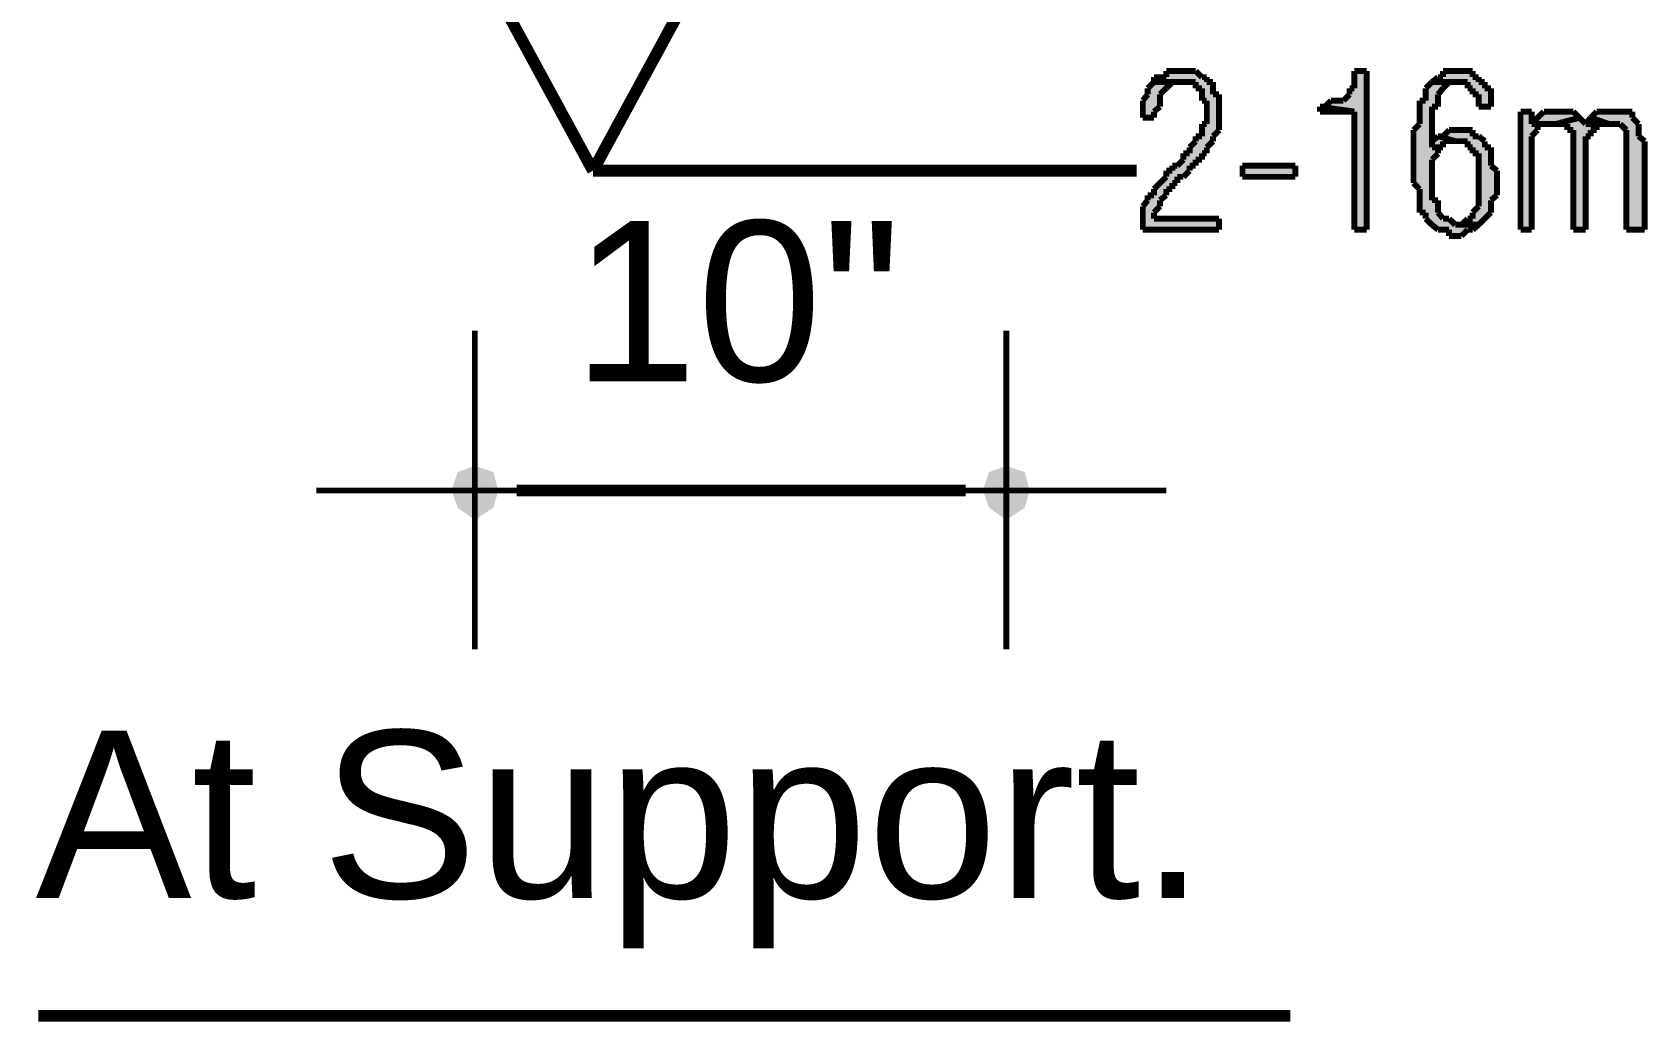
# Model space of a CAD drawing. Header units: millimetres. Extents: x 5 to 350, y 3 to 213.
# Drawn here: x 187.45 to 210.62, y 89.15 to 103.34 of the extents above; entities that cross this region are included whole.
import ezdxf

# ---------------------------------------------------------------- set-up
doc = ezdxf.new("R2010")
doc.units = ezdxf.units.MM
for name, color, linetype in [('H', 251, 'Continuous'), ('P', 255, 'Continuous'), ('T', 255, 'Continuous')]:
    doc.layers.add(name, color=color, linetype=linetype)
doc.styles.get("Standard").update_dxf_attribs({"font": 'arial.ttf'})

msp = doc.modelspace()

# ---------------------------------------------------------------- hatches: boundary and pattern name
at = {"layer": 'H', "linetype": 'Continuous'}
for points in [[(203.376, 100.506), (203.376, 100.842), (203.447, 100.93), (203.447, 101), (203.535, 101), (203.535, 101.088), (203.712, 101.265), (203.712, 101.353), (203.8, 101.353), (203.8, 101.424), (203.87, 101.424), (203.958, 101.512), (203.958, 101.6), (204.047, 101.6), (204.047, 101.688), (204.135, 101.776), (204.135, 101.847), (204.223, 101.847), (204.223, 102.023), (204.294, 102.023), (204.294, 102.358), (204.223, 102.358), (204.223, 102.535), (204.135, 102.535), (204.135, 102.623), (203.535, 102.623), (203.535, 102.694), (203.712, 102.694), (203.712, 102.782), (204.135, 102.782), (204.223, 102.694), (204.294, 102.694), (204.294, 102.623), (204.382, 102.623), (204.382, 102.447), (204.47, 102.447), (204.47, 101.935), (204.382, 101.847), (204.382, 101.776), (204.294, 101.688), (204.294, 101.6), (204.223, 101.6), (204.223, 101.512), (204.135, 101.512), (204.135, 101.424), (204.047, 101.424), (204.047, 101.353), (203.958, 101.265), (203.87, 101.265), (203.87, 101.177), (203.8, 101.177), (203.8, 101.088), (203.712, 101.088), (203.712, 101), (203.623, 100.93), (203.623, 100.842), (203.535, 100.753), (203.535, 100.665), (204.47, 100.665), (204.47, 100.506), (203.376, 100.506)], [(203.376, 102.112), (203.376, 102.358), (203.447, 102.447), (203.447, 102.535), (203.535, 102.623), (203.8, 102.623), (203.623, 102.447), (203.623, 102.27), (203.535, 102.2), (203.535, 102.112), (203.376, 102.112)], [(206.41, 100.506), (206.41, 102.2), (205.916, 102.27), (205.987, 102.27), (206.075, 102.358), (206.252, 102.358), (206.34, 102.447), (206.34, 102.535), (206.41, 102.535), (206.41, 102.782), (206.587, 102.782), (206.587, 100.506), (206.41, 100.506)], [(207.768, 100.418), (207.768, 100.506), (207.61, 100.506), (207.433, 100.665), (207.433, 100.753), (207.345, 100.753), (207.345, 101.088), (207.257, 101.177), (207.257, 101.935), (207.345, 102.023), (207.345, 102.358), (207.433, 102.358), (207.433, 102.535), (207.522, 102.623), (207.768, 102.623), (207.61, 102.447), (207.61, 102.27), (207.522, 102.27), (207.522, 101.688), (207.61, 101.688), (207.61, 101.6), (207.522, 101.512), (207.522, 100.93), (207.61, 100.93), (207.61, 100.753), (207.68, 100.665), (207.768, 100.665), (207.857, 100.577), (208.192, 100.577), (208.104, 100.506), (208.033, 100.506), (207.945, 100.418), (207.768, 100.418)], [(208.192, 102.27), (208.192, 102.447), (208.104, 102.447), (208.104, 102.535), (208.033, 102.535), (208.033, 102.623), (207.522, 102.623), (207.61, 102.694), (207.68, 102.694), (207.68, 102.782), (208.104, 102.782), (208.104, 102.694), (208.192, 102.694), (208.192, 102.623), (208.28, 102.623), (208.28, 102.535), (208.368, 102.535), (208.368, 102.27), (208.192, 102.27)], [(205.916, 102.2), (205.916, 102.27), (206.41, 102.2), (205.916, 102.2)], [(208.792, 100.506), (208.792, 102.2), (208.95, 102.2), (208.95, 102.023), (209.038, 102.023), (209.038, 101.935), (208.95, 101.847), (208.95, 100.506), (208.792, 100.506)], [(208.95, 102.023), (209.127, 102.2), (209.55, 102.2), (209.638, 102.112), (209.303, 102.023), (208.95, 102.023)], [(210.308, 100.506), (210.308, 101.935), (210.22, 102.023), (210.062, 102.023), (209.797, 102.112), (209.885, 102.2), (210.397, 102.2), (210.397, 102.112), (210.485, 102.023), (210.485, 101.847), (210.573, 101.776), (210.573, 100.506), (210.308, 100.506)], [(207.945, 100.577), (208.033, 100.665), (208.104, 100.665), (208.104, 100.753), (208.192, 100.842), (208.192, 101.6), (208.104, 101.6), (208.104, 101.688), (208.033, 101.688), (208.033, 101.776), (207.857, 101.776), (207.61, 101.847), (207.68, 101.847), (207.768, 101.935), (208.104, 101.935), (208.104, 101.847), (208.192, 101.847), (208.28, 101.776), (208.28, 101.688), (208.368, 101.688), (208.368, 101.424), (208.456, 101.353), (208.456, 101), (208.368, 100.93), (208.368, 100.753), (208.192, 100.577), (207.945, 100.577)], [(209.55, 100.506), (209.55, 101.935), (209.462, 101.935), (209.462, 102.023), (209.303, 102.023), (209.638, 102.112), (209.726, 102.023), (209.885, 102.023), (209.885, 101.935), (209.797, 101.935), (209.797, 101.847), (209.726, 101.847), (209.726, 100.506), (209.55, 100.506)], [(209.726, 102.023), (209.797, 102.112), (210.062, 102.023), (209.726, 102.023)], [(207.522, 101.688), (207.522, 101.776), (207.61, 101.847), (207.857, 101.776), (207.68, 101.776), (207.68, 101.688), (207.522, 101.688)], [(204.805, 101.265), (204.805, 101.424), (205.564, 101.424), (205.564, 101.265), (204.805, 101.265)], [(193.798, 96.767), (193.552, 97.032), (193.798, 97.12), (193.798, 96.767)], [(193.798, 96.767), (193.798, 97.12), (194.063, 97.032), (193.798, 96.767)], [(201.418, 96.767), (201.172, 97.032), (201.418, 97.12), (201.418, 96.767)], [(201.418, 96.767), (201.418, 97.12), (201.683, 97.032), (201.418, 96.767)], [(193.463, 96.767), (193.552, 97.032), (193.798, 96.767), (193.463, 96.767)], [(193.798, 96.767), (194.063, 97.032), (194.134, 96.767), (193.798, 96.767)], [(201.083, 96.767), (201.172, 97.032), (201.418, 96.767), (201.083, 96.767)], [(201.418, 96.767), (201.683, 97.032), (201.754, 96.767), (201.418, 96.767)], [(193.552, 96.52), (193.463, 96.767), (193.798, 96.767), (193.552, 96.52)], [(193.798, 96.344), (193.552, 96.52), (193.798, 96.767), (193.798, 96.344)], [(193.798, 96.344), (193.798, 96.767), (194.063, 96.52), (193.798, 96.344)], [(194.063, 96.52), (193.798, 96.767), (194.134, 96.767), (194.063, 96.52)], [(201.172, 96.52), (201.083, 96.767), (201.418, 96.767), (201.172, 96.52)], [(201.418, 96.344), (201.172, 96.52), (201.418, 96.767), (201.418, 96.344)], [(201.418, 96.344), (201.418, 96.767), (201.683, 96.52), (201.418, 96.344)], [(201.683, 96.52), (201.418, 96.767), (201.754, 96.767), (201.683, 96.52)]]:
    msp.add_hatch(color=256, dxfattribs=at).paths.add_polyline_path(points)

# ---------------------------------------------------------------- linework, layer by layer
at = {"layer": 'P'}
for points, const_width in [([(193.287, 105.41), (195.492, 101.353)], 0.169), ([(195.492, 101.353), (197.697, 105.41)], 0.169), ([(203.535, 102.623), (203.447, 102.535)], 0.085), ([(203.623, 102.694), (203.535, 102.694)], 0.085), ([(203.535, 102.694), (203.535, 102.623)], 0.085), ([(203.958, 102.623), (203.535, 102.623)], 0.085), ([(203.535, 102.623), (203.958, 102.623)], 0.085), ([(203.712, 102.694), (203.623, 102.694)], 0.085), ([(203.8, 102.782), (203.712, 102.782)], 0.085), ([(203.712, 102.782), (203.712, 102.694)], 0.085), ([(203.712, 102.535), (203.8, 102.623)], 0.085), ([(203.87, 102.782), (203.8, 102.782)], 0.085), ([(203.8, 102.623), (203.87, 102.623)], 0.085), ([(203.958, 102.782), (203.87, 102.782)], 0.085), ([(203.87, 102.623), (203.958, 102.623)], 0.085), ([(204.047, 102.782), (203.958, 102.782)], 0.085), ([(203.958, 102.782), (203.958, 102.782)], 0.085), ([(203.958, 102.623), (204.047, 102.623)], 0.085), ([(204.135, 102.782), (204.047, 102.782)], 0.085), ([(204.047, 102.623), (204.135, 102.623)], 0.085), ([(204.223, 102.694), (204.135, 102.782)], 0.085), ([(204.135, 102.623), (204.135, 102.535)], 0.085), ([(204.294, 102.694), (204.223, 102.694)], 0.085), ([(204.294, 102.623), (204.294, 102.694)], 0.085), ([(204.382, 102.623), (204.294, 102.623)], 0.085), ([(204.382, 102.535), (204.382, 102.623)], 0.085), ([(206.587, 102.782), (206.41, 102.782)], 0.085), ([(206.41, 102.782), (206.41, 102.694)], 0.085), ([(206.41, 102.694), (206.41, 102.623)], 0.085), ([(206.41, 102.623), (206.41, 102.535)], 0.085), ([(206.587, 100.506), (206.587, 102.782)], 0.085), ([(207.522, 102.623), (207.433, 102.535)], 0.085), ([(207.61, 102.694), (207.522, 102.623)], 0.085), ([(207.945, 102.623), (207.522, 102.623)], 0.085), ([(207.522, 102.623), (207.945, 102.623)], 0.085), ([(207.68, 102.694), (207.61, 102.694)], 0.085), ([(207.768, 102.782), (207.68, 102.782)], 0.085), ([(207.68, 102.782), (207.68, 102.694)], 0.085), ([(207.68, 102.535), (207.768, 102.623)], 0.085), ([(207.857, 102.782), (207.768, 102.782)], 0.085), ([(207.768, 102.623), (207.857, 102.623)], 0.085), ([(207.945, 102.782), (207.857, 102.782)], 0.085), ([(207.857, 102.623), (207.945, 102.623)], 0.085), ([(208.033, 102.782), (207.945, 102.782)], 0.085), ([(207.945, 102.623), (208.033, 102.623)], 0.085), ([(208.104, 102.782), (208.033, 102.782)], 0.085), ([(208.033, 102.623), (208.033, 102.535)], 0.085), ([(208.104, 102.694), (208.104, 102.782)], 0.085), ([(208.192, 102.694), (208.104, 102.694)], 0.085), ([(208.192, 102.623), (208.192, 102.694)], 0.085), ([(208.28, 102.623), (208.192, 102.623)], 0.085), ([(208.28, 102.535), (208.28, 102.623)], 0.085), ([(203.447, 102.447), (203.376, 102.358)], 0.085), ([(203.376, 102.358), (203.376, 102.27)], 0.085), ([(203.447, 102.535), (203.447, 102.447)], 0.085), ([(203.623, 102.447), (203.712, 102.535)], 0.085), ([(203.623, 102.358), (203.623, 102.447)], 0.085), ([(203.623, 102.27), (203.623, 102.358)], 0.085), ([(204.135, 102.535), (204.223, 102.535)], 0.085), ([(204.223, 102.535), (204.223, 102.447)], 0.085), ([(204.223, 102.447), (204.223, 102.358)], 0.085), ([(204.223, 102.358), (204.294, 102.358)], 0.085), ([(204.294, 102.358), (204.294, 102.27)], 0.085), ([(204.382, 102.447), (204.382, 102.535)], 0.085), ([(204.47, 102.447), (204.382, 102.447)], 0.085), ([(204.47, 102.358), (204.47, 102.447)], 0.085), ([(204.47, 102.27), (204.47, 102.358)], 0.085), ([(206.075, 102.358), (205.987, 102.27)], 0.085), ([(206.163, 102.358), (206.075, 102.358)], 0.085), ([(206.252, 102.358), (206.163, 102.358)], 0.085), ([(206.34, 102.447), (206.252, 102.358)], 0.085), ([(206.41, 102.535), (206.34, 102.535)], 0.085), ([(206.34, 102.535), (206.34, 102.447)], 0.085), ([(207.433, 102.358), (207.345, 102.358)], 0.085), ([(207.345, 102.358), (207.345, 102.27)], 0.085), ([(207.433, 102.535), (207.433, 102.447)], 0.085), ([(207.433, 102.447), (207.433, 102.358)], 0.085), ([(207.61, 102.447), (207.68, 102.535)], 0.085), ([(207.61, 102.358), (207.61, 102.447)], 0.085), ([(207.61, 102.27), (207.61, 102.358)], 0.085), ([(208.033, 102.535), (208.104, 102.535)], 0.085), ([(208.104, 102.535), (208.104, 102.447)], 0.085), ([(208.104, 102.447), (208.192, 102.447)], 0.085), ([(208.192, 102.447), (208.192, 102.358)], 0.085), ([(208.192, 102.358), (208.192, 102.27)], 0.085), ([(208.368, 102.535), (208.28, 102.535)], 0.085), ([(208.368, 102.447), (208.368, 102.535)], 0.085), ([(208.368, 102.358), (208.368, 102.447)], 0.085), ([(208.368, 102.27), (208.368, 102.358)], 0.085), ([(203.376, 102.27), (203.376, 102.2)], 0.085), ([(203.376, 102.2), (203.376, 102.112)], 0.085), ([(203.376, 102.112), (203.535, 102.112)], 0.085), ([(203.535, 102.2), (203.623, 102.27)], 0.085), ([(203.535, 102.112), (203.535, 102.2)], 0.085), ([(204.294, 102.27), (204.294, 102.2)], 0.085), ([(204.294, 102.2), (204.294, 102.112)], 0.085), ([(204.294, 102.112), (204.294, 102.023)], 0.085), ([(204.47, 102.2), (204.47, 102.27)], 0.085), ([(204.47, 102.112), (204.47, 102.2)], 0.085), ([(204.47, 102.023), (204.47, 102.112)], 0.085), ([(205.916, 102.27), (205.916, 102.2)], 0.085), ([(206.41, 102.2), (205.916, 102.27)], 0.085), ([(205.987, 102.27), (205.916, 102.27)], 0.085), ([(205.916, 102.27), (206.41, 102.2)], 0.085), ([(205.916, 102.2), (205.987, 102.2)], 0.085), ([(205.987, 102.2), (206.075, 102.2)], 0.085), ([(206.075, 102.2), (206.163, 102.2)], 0.085), ([(206.163, 102.2), (206.252, 102.2)], 0.085), ([(206.252, 102.2), (206.34, 102.2)], 0.085), ([(206.34, 102.2), (206.41, 102.2)], 0.085), ([(206.41, 102.2), (206.41, 100.506)], 0.085), ([(207.345, 102.27), (207.345, 102.2)], 0.085), ([(207.345, 102.2), (207.345, 102.112)], 0.085), ([(207.345, 102.112), (207.345, 102.023)], 0.085), ([(207.522, 102.2), (207.522, 102.27)], 0.085), ([(207.522, 102.27), (207.61, 102.27)], 0.085), ([(207.522, 102.112), (207.522, 102.2)], 0.085), ([(207.522, 102.023), (207.522, 102.112)], 0.085), ([(208.192, 102.27), (208.368, 102.27)], 0.085), ([(208.95, 102.2), (208.792, 102.2)], 0.085), ([(208.792, 102.2), (208.792, 100.506)], 0.085), ([(208.95, 102.023), (208.95, 102.2)], 0.085), ([(209.038, 102.112), (208.95, 102.023)], 0.085), ([(209.127, 102.2), (209.038, 102.112)], 0.085), ([(209.215, 102.2), (209.127, 102.2)], 0.085), ([(209.303, 102.2), (209.215, 102.2)], 0.085), ([(209.374, 102.2), (209.303, 102.2)], 0.085), ([(209.638, 102.112), (209.303, 102.023)], 0.085), ([(209.303, 102.023), (209.638, 102.112)], 0.085), ([(209.462, 102.2), (209.374, 102.2)], 0.085), ([(209.374, 102.2), (209.374, 102.2)], 0.085), ([(209.55, 102.2), (209.462, 102.2)], 0.085), ([(209.638, 102.112), (209.55, 102.2)], 0.085), ([(209.726, 102.023), (209.638, 102.112)], 0.085), ([(209.797, 102.112), (209.726, 102.023)], 0.085), ([(209.885, 102.2), (209.797, 102.112)], 0.085), ([(210.062, 102.023), (209.797, 102.112)], 0.085), ([(209.797, 102.112), (210.062, 102.023)], 0.085), ([(209.973, 102.2), (209.885, 102.2)], 0.085), ([(210.062, 102.2), (209.973, 102.2)], 0.085), ([(210.15, 102.2), (210.062, 102.2)], 0.085), ([(210.22, 102.2), (210.15, 102.2)], 0.085), ([(210.308, 102.2), (210.22, 102.2)], 0.085), ([(210.22, 102.2), (210.22, 102.2)], 0.085), ([(210.397, 102.2), (210.308, 102.2)], 0.085), ([(210.397, 102.112), (210.397, 102.2)], 0.085), ([(210.485, 102.023), (210.397, 102.112)], 0.085), ([(204.294, 102.023), (204.223, 102.023)], 0.085), ([(204.223, 102.023), (204.223, 101.935)], 0.085), ([(204.223, 101.935), (204.223, 101.847)], 0.085), ([(204.382, 101.847), (204.47, 101.935)], 0.085), ([(204.47, 101.935), (204.47, 102.023)], 0.085), ([(207.345, 102.023), (207.257, 101.935)], 0.085), ([(207.257, 101.935), (207.257, 101.847)], 0.085), ([(207.522, 101.935), (207.522, 102.023)], 0.085), ([(207.522, 101.847), (207.522, 101.935)], 0.085), ([(207.768, 101.935), (207.68, 101.847)], 0.085), ([(207.857, 101.935), (207.768, 101.935)], 0.085), ([(207.945, 101.935), (207.857, 101.935)], 0.085), ([(208.033, 101.935), (207.945, 101.935)], 0.085), ([(208.104, 101.935), (208.033, 101.935)], 0.085), ([(208.104, 101.847), (208.104, 101.935)], 0.085), ([(209.038, 102.023), (208.95, 102.023)], 0.085), ([(208.95, 102.023), (209.038, 102.023)], 0.085), ([(208.95, 101.847), (209.038, 101.935)], 0.085), ([(209.038, 101.935), (209.038, 102.023)], 0.085), ([(209.038, 102.023), (209.127, 102.023)], 0.085), ([(209.127, 102.023), (209.215, 102.023)], 0.085), ([(209.215, 102.023), (209.303, 102.023)], 0.085), ([(209.303, 102.023), (209.374, 102.023)], 0.085), ([(209.374, 102.023), (209.462, 102.023)], 0.085), ([(209.462, 102.023), (209.462, 101.935)], 0.085), ([(209.462, 101.935), (209.55, 101.935)], 0.085), ([(209.55, 101.935), (209.55, 101.847)], 0.085), ([(209.885, 102.023), (209.726, 102.023)], 0.085), ([(209.726, 102.023), (209.726, 102.023)], 0.085), ([(209.726, 102.023), (209.885, 102.023)], 0.085), ([(209.797, 101.847), (209.797, 101.935)], 0.085), ([(209.797, 101.935), (209.885, 101.935)], 0.085), ([(209.885, 101.935), (209.885, 102.023)], 0.085), ([(209.885, 102.023), (209.973, 102.023)], 0.085), ([(209.973, 102.023), (210.062, 102.023)], 0.085), ([(210.062, 102.023), (210.062, 102.023)], 0.085), ([(210.062, 102.023), (210.15, 102.023)], 0.085), ([(210.15, 102.023), (210.22, 102.023)], 0.085), ([(210.22, 102.023), (210.308, 101.935)], 0.085), ([(210.308, 101.935), (210.308, 101.847)], 0.085), ([(210.485, 101.935), (210.485, 102.023)], 0.085), ([(210.485, 101.847), (210.485, 101.935)], 0.085), ([(204.135, 101.776), (204.047, 101.688)], 0.085), ([(204.047, 101.688), (204.047, 101.6)], 0.085), ([(204.223, 101.847), (204.135, 101.847)], 0.085), ([(204.135, 101.847), (204.135, 101.776)], 0.085), ([(204.294, 101.688), (204.382, 101.776)], 0.085), ([(204.294, 101.6), (204.294, 101.688)], 0.085), ([(204.382, 101.776), (204.382, 101.847)], 0.085), ([(207.257, 101.847), (207.257, 101.776)], 0.085), ([(207.257, 101.776), (207.257, 101.688)], 0.085), ([(207.257, 101.688), (207.257, 101.6)], 0.085), ([(207.61, 101.847), (207.522, 101.776)], 0.085), ([(207.522, 101.776), (207.522, 101.847)], 0.085), ([(207.522, 101.776), (207.522, 101.688)], 0.085), ([(207.522, 101.688), (207.522, 101.776)], 0.085), ([(207.522, 101.688), (207.68, 101.688)], 0.085), ([(207.68, 101.688), (207.522, 101.688)], 0.085), ([(207.857, 101.776), (207.61, 101.847)], 0.085), ([(207.68, 101.847), (207.61, 101.847)], 0.085), ([(207.61, 101.847), (207.857, 101.776)], 0.085), ([(207.61, 101.6), (207.61, 101.688)], 0.085), ([(207.61, 101.688), (207.68, 101.688)], 0.085), ([(207.68, 101.688), (207.68, 101.776)], 0.085), ([(207.68, 101.776), (207.768, 101.776)], 0.085), ([(207.768, 101.776), (207.857, 101.776)], 0.085), ([(207.857, 101.776), (207.945, 101.776)], 0.085), ([(207.945, 101.776), (208.033, 101.776)], 0.085), ([(208.033, 101.776), (208.033, 101.688)], 0.085), ([(208.033, 101.688), (208.104, 101.688)], 0.085), ([(208.192, 101.847), (208.104, 101.847)], 0.085), ([(208.104, 101.688), (208.104, 101.6)], 0.085), ([(208.28, 101.776), (208.192, 101.847)], 0.085), ([(208.28, 101.688), (208.28, 101.776)], 0.085), ([(208.368, 101.688), (208.28, 101.688)], 0.085), ([(208.368, 101.6), (208.368, 101.688)], 0.085), ([(208.95, 101.776), (208.95, 101.847)], 0.085), ([(208.95, 100.506), (208.95, 101.776)], 0.085), ([(209.55, 101.847), (209.55, 101.776)], 0.085), ([(209.55, 101.776), (209.55, 101.688)], 0.085), ([(209.55, 101.688), (209.55, 101.6)], 0.085), ([(209.726, 101.776), (209.726, 101.847)], 0.085), ([(209.726, 101.847), (209.797, 101.847)], 0.085), ([(209.726, 100.506), (209.726, 101.776)], 0.085), ([(210.308, 101.847), (210.308, 101.776)], 0.085), ([(210.308, 101.776), (210.308, 101.688)], 0.085), ([(210.308, 101.688), (210.308, 101.6)], 0.085), ([(210.573, 101.776), (210.485, 101.847)], 0.085), ([(210.573, 101.688), (210.573, 101.776)], 0.085), ([(210.573, 100.506), (210.573, 101.688)], 0.085), ([(203.87, 101.424), (203.8, 101.424)], 0.085), ([(203.8, 101.424), (203.8, 101.353)], 0.085), ([(203.958, 101.512), (203.87, 101.424)], 0.085), ([(204.047, 101.6), (203.958, 101.6)], 0.085), ([(203.958, 101.6), (203.958, 101.512)], 0.085), ([(204.047, 101.353), (204.047, 101.424)], 0.085), ([(204.047, 101.424), (204.135, 101.424)], 0.085), ([(204.135, 101.424), (204.135, 101.512)], 0.085), ([(204.135, 101.512), (204.223, 101.512)], 0.085), ([(204.223, 101.512), (204.223, 101.6)], 0.085), ([(204.223, 101.6), (204.294, 101.6)], 0.085), ([(204.805, 101.265), (204.805, 101.424)], 0.085), ([(204.805, 101.424), (205.564, 101.424)], 0.085), ([(205.564, 101.424), (205.564, 101.265)], 0.085), ([(207.257, 101.6), (207.257, 101.512)], 0.085), ([(207.257, 101.512), (207.257, 101.424)], 0.085), ([(207.257, 101.424), (207.257, 101.353)], 0.085), ([(207.522, 101.512), (207.61, 101.6)], 0.085), ([(207.522, 101.424), (207.522, 101.512)], 0.085), ([(207.522, 101.353), (207.522, 101.424)], 0.085), ([(208.104, 101.6), (208.192, 101.6)], 0.085), ([(208.192, 101.6), (208.192, 101.512)], 0.085), ([(208.192, 101.512), (208.192, 101.424)], 0.085), ([(208.192, 101.424), (208.192, 101.353)], 0.085), ([(208.368, 101.512), (208.368, 101.6)], 0.085), ([(208.368, 101.424), (208.368, 101.512)], 0.085), ([(208.456, 101.353), (208.368, 101.424)], 0.085), ([(209.55, 101.6), (209.55, 100.506)], 0.085), ([(210.308, 101.6), (210.308, 100.506)], 0.085), ([(195.492, 101.353), (203.288, 101.353)], 0.169), ([(203.712, 101.265), (203.623, 101.177)], 0.085), ([(203.8, 101.353), (203.712, 101.353)], 0.085), ([(203.712, 101.353), (203.712, 101.265)], 0.085), ([(203.87, 101.177), (203.87, 101.265)], 0.085), ([(203.87, 101.265), (203.958, 101.265)], 0.085), ([(203.958, 101.265), (204.047, 101.353)], 0.085), ([(205.564, 101.265), (204.805, 101.265)], 0.085), ([(204.805, 101.265), (204.805, 101.265)], 0.085), ([(207.257, 101.353), (207.257, 101.265)], 0.085), ([(207.257, 101.265), (207.257, 101.177)], 0.085), ([(207.522, 101.265), (207.522, 101.353)], 0.085), ([(207.522, 101.177), (207.522, 101.265)], 0.085), ([(208.192, 101.353), (208.192, 101.265)], 0.085), ([(208.192, 101.265), (208.192, 101.177)], 0.085), ([(208.456, 101.265), (208.456, 101.353)], 0.085), ([(208.456, 101.177), (208.456, 101.265)], 0.085), ([(203.535, 101), (203.447, 101)], 0.085), ([(203.447, 101), (203.447, 100.93)], 0.085), ([(203.623, 101.177), (203.535, 101.088)], 0.085), ([(203.535, 101.088), (203.535, 101)], 0.085), ([(203.623, 100.93), (203.712, 101)], 0.085), ([(203.712, 101), (203.712, 101.088)], 0.085), ([(203.712, 101.088), (203.8, 101.088)], 0.085), ([(203.8, 101.088), (203.8, 101.177)], 0.085), ([(203.8, 101.177), (203.87, 101.177)], 0.085), ([(207.257, 101.177), (207.345, 101.088)], 0.085), ([(207.345, 101.088), (207.345, 101)], 0.085), ([(207.345, 101), (207.345, 100.93)], 0.085), ([(207.522, 101.088), (207.522, 101.177)], 0.085), ([(207.522, 101), (207.522, 101.088)], 0.085), ([(207.522, 100.93), (207.522, 101)], 0.085), ([(208.192, 101.177), (208.192, 101.088)], 0.085), ([(208.192, 101.088), (208.192, 101)], 0.085), ([(208.192, 101), (208.192, 100.93)], 0.085), ([(208.368, 100.93), (208.456, 101)], 0.085), ([(208.456, 101.088), (208.456, 101.177)], 0.085), ([(208.456, 101), (208.456, 101.088)], 0.085), ([(203.447, 100.93), (203.376, 100.842)], 0.085), ([(203.376, 100.842), (203.376, 100.753)], 0.085), ([(203.376, 100.753), (203.376, 100.665)], 0.085), ([(203.535, 100.753), (203.623, 100.842)], 0.085), ([(203.535, 100.665), (203.535, 100.753)], 0.085), ([(203.623, 100.842), (203.623, 100.93)], 0.085), ([(207.345, 100.93), (207.345, 100.842)], 0.085), ([(207.345, 100.842), (207.345, 100.753)], 0.085), ([(207.345, 100.753), (207.433, 100.753)], 0.085), ([(207.433, 100.753), (207.433, 100.665)], 0.085), ([(207.61, 100.93), (207.522, 100.93)], 0.085), ([(207.61, 100.842), (207.61, 100.93)], 0.085), ([(207.61, 100.753), (207.61, 100.842)], 0.085), ([(207.68, 100.665), (207.61, 100.753)], 0.085), ([(208.192, 100.842), (208.104, 100.753)], 0.085), ([(208.104, 100.753), (208.104, 100.665)], 0.085), ([(208.192, 100.93), (208.192, 100.842)], 0.085), ([(208.28, 100.665), (208.368, 100.753)], 0.085), ([(208.368, 100.842), (208.368, 100.93)], 0.085), ([(208.368, 100.753), (208.368, 100.842)], 0.085), ([(203.376, 100.665), (203.376, 100.577)], 0.085), ([(203.376, 100.577), (203.376, 100.506)], 0.085), ([(203.376, 100.506), (204.47, 100.506)], 0.085), ([(204.47, 100.665), (203.535, 100.665)], 0.085), ([(204.47, 100.506), (204.47, 100.665)], 0.085), ([(206.41, 100.506), (206.587, 100.506)], 0.085), ([(207.433, 100.665), (207.522, 100.577)], 0.085), ([(207.522, 100.577), (207.61, 100.506)], 0.085), ([(207.61, 100.506), (207.68, 100.506)], 0.085), ([(207.768, 100.665), (207.68, 100.665)], 0.085), ([(207.68, 100.506), (207.768, 100.506)], 0.085), ([(207.857, 100.577), (207.768, 100.665)], 0.085), ([(207.768, 100.506), (207.768, 100.418)], 0.085), ([(207.945, 100.577), (207.857, 100.577)], 0.085), ([(207.857, 100.577), (208.192, 100.577)], 0.085), ([(208.192, 100.577), (207.857, 100.577)], 0.085), ([(208.033, 100.665), (207.945, 100.577)], 0.085), ([(207.945, 100.418), (208.033, 100.506)], 0.085), ([(208.104, 100.665), (208.033, 100.665)], 0.085), ([(208.033, 100.506), (208.104, 100.506)], 0.085), ([(208.104, 100.506), (208.192, 100.577)], 0.085), ([(208.192, 100.577), (208.28, 100.665)], 0.085), ([(208.792, 100.506), (208.95, 100.506)], 0.085), ([(209.55, 100.506), (209.726, 100.506)], 0.085), ([(210.308, 100.506), (210.573, 100.506)], 0.085), ([(207.768, 100.418), (207.857, 100.418)], 0.085), ([(207.857, 100.418), (207.945, 100.418)], 0.085), ([(193.798, 94.492), (193.798, 99.06)], 0.085), ([(201.418, 99.06), (201.418, 94.492)], 0.085), ([(194.398, 96.767), (200.836, 96.767)], 0.169), ([(196.092, 96.767), (191.523, 96.767)], 0.085), ([(199.143, 96.767), (203.712, 96.767)], 0.085), ([(187.537, 89.235), (205.493, 89.235)], 0.169)]:
    msp.add_lwpolyline(points, dxfattribs=dict(at, const_width=const_width))

# ---------------------------------------------------------------- texts
at = {"layer": 'T', "attachment_point": 7}
for s, insert, char_height in [('{\\fArial|b0|i0|c0|p18;10"}', (195.2, 98.3), 2.3), ('{\\fArial|b0|i0|c0|p18;At Support.}', (187.5, 90.2), 2.4)]:
    msp.add_mtext(s, dxfattribs=dict(at, insert=insert, char_height=char_height))

doc.saveas('drawing.dxf')
